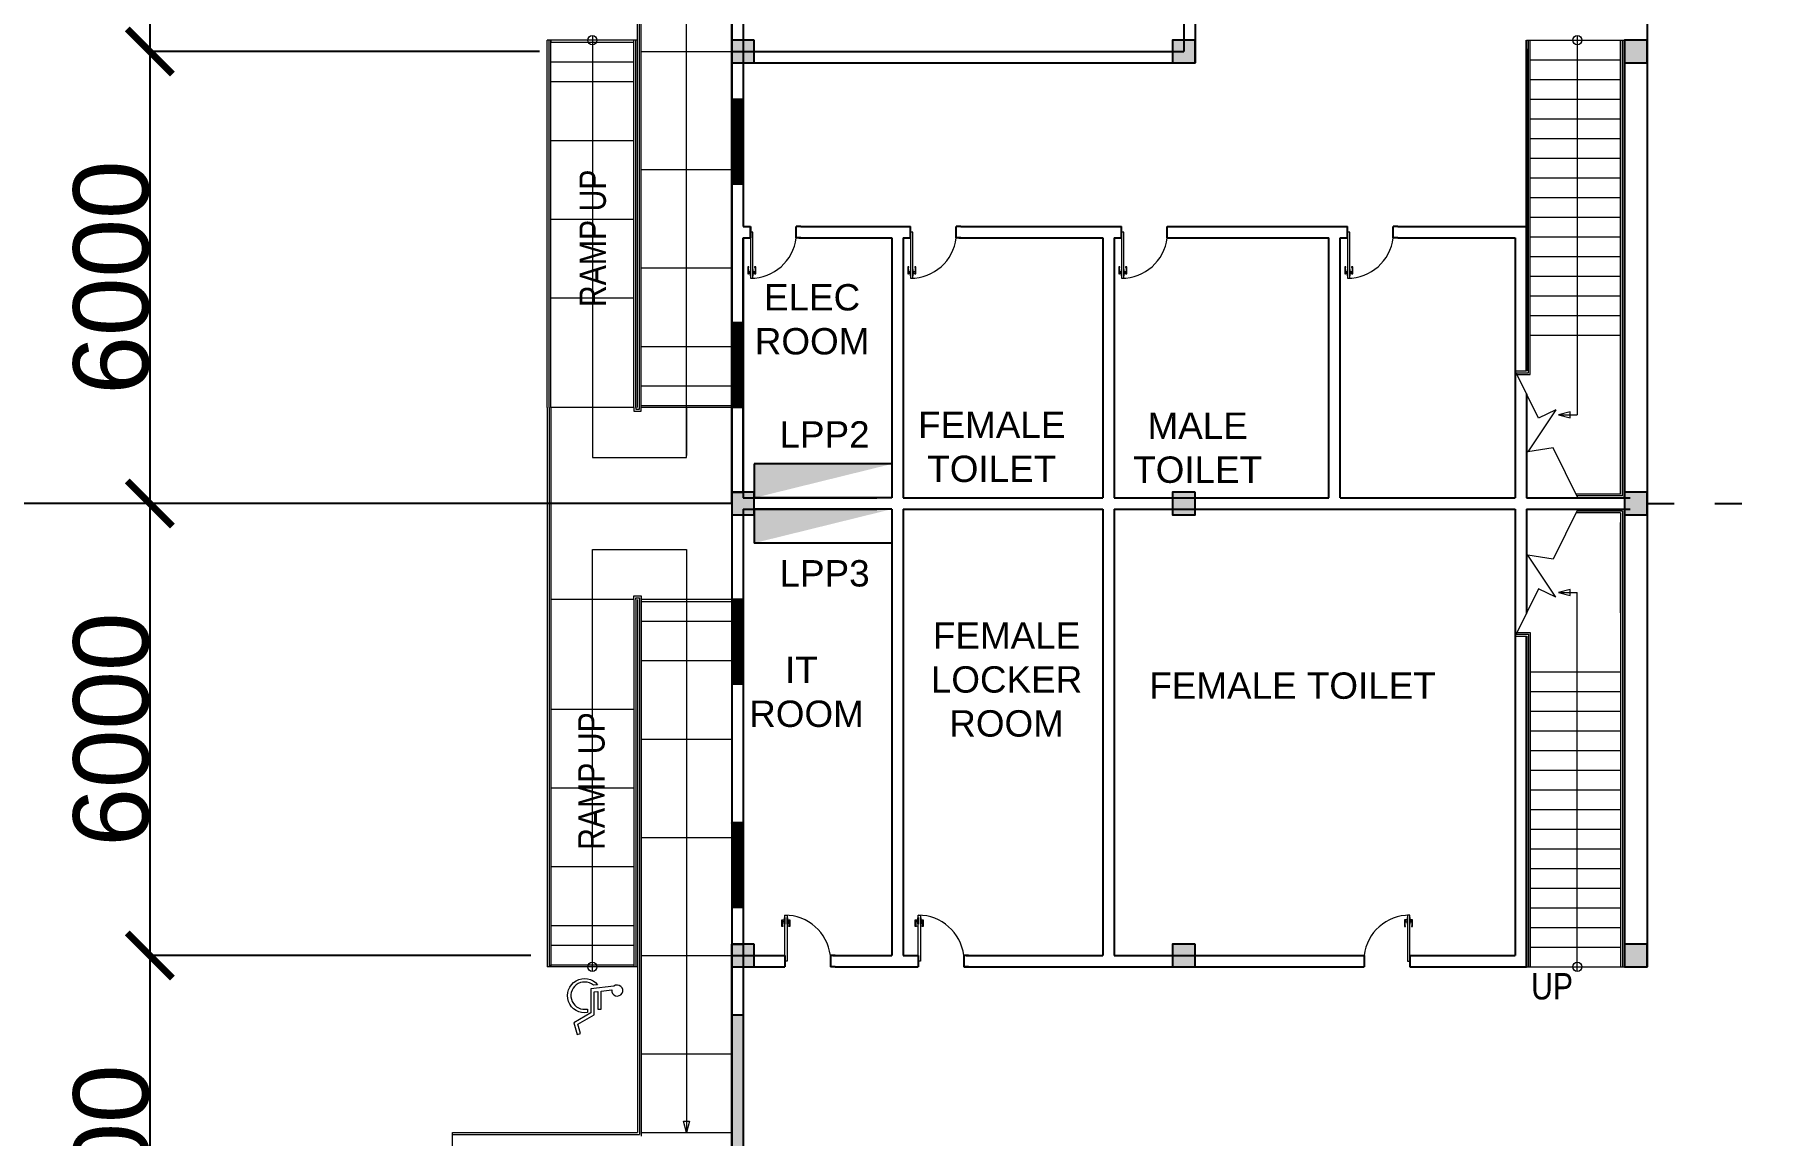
# Model space of a CAD drawing. Header units: millimetres. Extents: x 3339 to 2017737, y 4955 to 2748989.
# Drawn here: x 1568002 to 1590977, y 1253322 to 1267933 of the extents above; entities that cross this region are included whole.
import ezdxf

# ---------------------------------------------------------------- set-up
doc = ezdxf.new("R2010")
doc.units = ezdxf.units.MM
doc.header["$LTSCALE"] = 30
doc.linetypes.add('ACAD_ISO03W100', pattern=[30, 12, -18])
for name, color, linetype, lineweight in [('A-DETL-GENF', 92, 'Continuous', 13), ('A-DOOR', 31, 'Continuous', 13), ('STAIR', 1, 'Continuous', 5), ('T-WAL', 4, 'Continuous', 5)]:
    doc.layers.add(name, color=color, linetype=linetype, lineweight=lineweight)
doc.layers.add('broken line', color=7, linetype='ACAD_ISO03W100', plot=False)
for name, color, linetype in [('DIM LINES', 7, 'Continuous'), ('TEXT', 7, 'Continuous'), ('window', 92, 'Continuous')]:
    doc.layers.add(name, color=color, linetype=linetype)
doc.styles.add('Arial Narrow', font='ARIALN.TTF', dxfattribs={"height": 200})
doc.styles.get("Standard").update_dxf_attribs({"font": 'arial.ttf'})
doc.dimstyles.new('GREEN', dxfattribs={"dimtxt": 1000, "dimasz": 600, "dimexe": 0.18, "dimexo": 0.0625, "dimgap": 0.09, "dimtad": 2, "dimdec": 0, "dimzin": 0, "dimdsep": 46, "dimtxsty": 'Standard', "dimblk": 'ARCHTICK', "dimcen": 0.09, "dimclrd": 3, "dimclre": 3, "dimclrt": 2, "dimadec": 0, "dimazin": 0, "dimtfac": 1, "dimtdec": 0, "dimtofl": 0, "dimtmove": 0, "dimatfit": 3, "dimfxl": 1, "dimtolj": 1, "dimtzin": 0, "dimarcsym": 0})
pattern_1 = [(45, (1576202.29589, 1237541.24652), (-0.08838834765, 0.08838834765), [])]
pattern_2 = [(45, (1576202.29589, 1240503.74652), (-0.08838834765, 0.08838834765), [])]

# ---------------------------------------------------------------- blocks, each defined once
blk = doc.blocks.new('_ArchTick')
at = {"color": 0, "linetype": 'ByBlock', "const_width": 0.15}
blk.add_lwpolyline([(-0.5, -0.5), (0.5, 0.5)], dxfattribs=at)
blk = doc.blocks.new('*D664')
at = {"layer": 'Defpoints', "color": 0, "transparency": 16777216}
for p in [(1560546, 1308509), (1577256, 1308509), (1577256, 1238709)]:
    blk.add_point(p, dxfattribs=at)
at = {"layer": 'DIM LINES', "color": 3, "linetype": 'ByBlock', "lineweight": -2, "transparency": 16777216}
for p, q in [((1577256, 1308509), (1560546, 1308509)), ((1560546, 1238709), (1560546, 1308509)), ((1577256, 1238709), (1560546, 1238709))]:
    blk.add_line(p, q, dxfattribs=at)
at = {"layer": 'DIM LINES', "color": 3, "lineweight": -2, "transparency": 16777216, "xscale": 600, "yscale": 600, "zscale": 600}
for p, rotation in [((1560546, 1308509), 90), ((1560546, 1238709), 270)]:
    blk.add_blockref('_ArchTick', p, dxfattribs=dict(at, rotation=rotation))
at = {"layer": 'DIM LINES', "color": 2, "transparency": 16777216, "insert": (1560035, 1273609), "char_height": 1000, "attachment_point": 5, "rotation": 90}
blk.add_mtext('\\A1;69800', dxfattribs=at)
blk = doc.blocks.new('*D697')
at = {"layer": 'Defpoints', "color": 0, "transparency": 16777216}
for p in [(1565243, 1261709), (1577256, 1261709), (1577256, 1238709)]:
    blk.add_point(p, dxfattribs=at)
at = {"layer": 'DIM LINES', "color": 3, "linetype": 'ByBlock', "lineweight": -2, "transparency": 16777216}
for p, q in [((1577256, 1261709), (1565243, 1261709)), ((1565243, 1238709), (1565243, 1261709)), ((1577256, 1238709), (1565243, 1238709))]:
    blk.add_line(p, q, dxfattribs=at)
at = {"layer": 'DIM LINES', "color": 3, "lineweight": -2, "transparency": 16777216, "xscale": 600, "yscale": 600, "zscale": 600}
for p, rotation in [((1565243, 1261709), 90), ((1565243, 1238709), 270)]:
    blk.add_blockref('_ArchTick', p, dxfattribs=dict(at, rotation=rotation))
at = {"layer": 'DIM LINES', "color": 2, "transparency": 16777216, "insert": (1564732, 1250209), "char_height": 1000, "attachment_point": 5, "rotation": 90}
blk.add_mtext('\\A1;23000', dxfattribs=at)
blk = doc.blocks.new('*D867')
at = {"layer": 'Defpoints', "color": 0, "transparency": 16777216}
for p in [(1565243, 1284709), (1577256, 1284709), (1577256, 1261709)]:
    blk.add_point(p, dxfattribs=at)
at = {"layer": 'DIM LINES', "color": 3, "linetype": 'ByBlock', "lineweight": -2, "transparency": 16777216}
for p, q in [((1577256, 1284709), (1565243, 1284709)), ((1565243, 1261709), (1565243, 1284709)), ((1577256, 1261709), (1565243, 1261709))]:
    blk.add_line(p, q, dxfattribs=at)
at = {"layer": 'DIM LINES', "color": 3, "lineweight": -2, "transparency": 16777216, "xscale": 600, "yscale": 600, "zscale": 600}
for p, rotation in [((1565243, 1284709), 90), ((1565243, 1261709), 270)]:
    blk.add_blockref('_ArchTick', p, dxfattribs=dict(at, rotation=rotation))
at = {"layer": 'DIM LINES', "color": 2, "transparency": 16777216, "insert": (1564732, 1273209), "char_height": 1000, "attachment_point": 5, "rotation": 90}
blk.add_mtext('\\A1;23000', dxfattribs=at)
blk = doc.blocks.new('*D698')
at = {"layer": 'Defpoints', "color": 0, "transparency": 16777216}
for p in [(1577256, 1261709), (1569532, 1255709), (1574591, 1255709)]:
    blk.add_point(p, dxfattribs=at)
at = {"layer": 'DIM LINES', "color": 3, "linetype": 'ByBlock', "lineweight": -2, "transparency": 16777216}
for p, q in [((1577256, 1261709), (1569532, 1261709)), ((1569532, 1261709), (1569532, 1255709)), ((1574591, 1255709), (1569532, 1255709))]:
    blk.add_line(p, q, dxfattribs=at)
at = {"layer": 'DIM LINES', "color": 3, "lineweight": -2, "transparency": 16777216, "xscale": 600, "yscale": 600, "zscale": 600}
for p, rotation in [((1569532, 1261709), 90), ((1569532, 1255709), 270)]:
    blk.add_blockref('_ArchTick', p, dxfattribs=dict(at, rotation=rotation))
at = {"layer": 'DIM LINES', "color": 2, "transparency": 16777216, "insert": (1569021, 1258709), "char_height": 1000, "attachment_point": 5, "rotation": 90}
blk.add_mtext('\\A1;6000', dxfattribs=at)
blk = doc.blocks.new('*D699')
at = {"layer": 'Defpoints', "color": 0, "transparency": 16777216}
for p in [(1574591, 1255709), (1569532, 1249709), (1577256, 1249709)]:
    blk.add_point(p, dxfattribs=at)
at = {"layer": 'DIM LINES', "color": 3, "linetype": 'ByBlock', "lineweight": -2, "transparency": 16777216}
for p, q in [((1574591, 1255709), (1569532, 1255709)), ((1569532, 1255709), (1569532, 1249709)), ((1577256, 1249709), (1569532, 1249709))]:
    blk.add_line(p, q, dxfattribs=at)
at = {"layer": 'DIM LINES', "color": 3, "lineweight": -2, "transparency": 16777216, "xscale": 600, "yscale": 600, "zscale": 600}
for p, rotation in [((1569532, 1255709), 90), ((1569532, 1249709), 270)]:
    blk.add_blockref('_ArchTick', p, dxfattribs=dict(at, rotation=rotation))
at = {"layer": 'DIM LINES', "color": 2, "transparency": 16777216, "insert": (1569021, 1252709), "char_height": 1000, "attachment_point": 5, "rotation": 90}
blk.add_mtext('\\A1;6000', dxfattribs=at)
blk = doc.blocks.new('*D701')
at = {"layer": 'Defpoints', "color": 0, "transparency": 16777216}
for p in [(1574704, 1267709), (1569532, 1261709), (1577256, 1261709)]:
    blk.add_point(p, dxfattribs=at)
at = {"layer": 'DIM LINES', "color": 3, "linetype": 'ByBlock', "lineweight": -2, "transparency": 16777216}
for p, q in [((1574704, 1267709), (1569532, 1267709)), ((1569532, 1267709), (1569532, 1261709)), ((1577256, 1261709), (1569532, 1261709))]:
    blk.add_line(p, q, dxfattribs=at)
at = {"layer": 'DIM LINES', "color": 3, "lineweight": -2, "transparency": 16777216, "xscale": 600, "yscale": 600, "zscale": 600}
for p, rotation in [((1569532, 1267709), 90), ((1569532, 1261709), 270)]:
    blk.add_blockref('_ArchTick', p, dxfattribs=dict(at, rotation=rotation))
at = {"layer": 'DIM LINES', "color": 2, "transparency": 16777216, "insert": (1569021, 1264709), "char_height": 1000, "attachment_point": 5, "rotation": 90}
blk.add_mtext('\\A1;6000', dxfattribs=at)
blk = doc.blocks.new('*D703')
at = {"layer": 'Defpoints', "color": 0, "transparency": 16777216}
for p in [(1577256, 1273709), (1569532, 1267709), (1574704, 1267709)]:
    blk.add_point(p, dxfattribs=at)
at = {"layer": 'DIM LINES', "color": 3, "linetype": 'ByBlock', "lineweight": -2, "transparency": 16777216}
for p, q in [((1577256, 1273709), (1569532, 1273709)), ((1569532, 1273709), (1569532, 1267709)), ((1574704, 1267709), (1569532, 1267709))]:
    blk.add_line(p, q, dxfattribs=at)
at = {"layer": 'DIM LINES', "color": 3, "lineweight": -2, "transparency": 16777216, "xscale": 600, "yscale": 600, "zscale": 600}
for p, rotation in [((1569532, 1273709), 90), ((1569532, 1267709), 270)]:
    blk.add_blockref('_ArchTick', p, dxfattribs=dict(at, rotation=rotation))
at = {"layer": 'DIM LINES', "color": 2, "transparency": 16777216, "insert": (1569021, 1270709), "char_height": 1000, "attachment_point": 5, "rotation": 90}
blk.add_mtext('\\A1;6000', dxfattribs=at)

msp = doc.modelspace()

# ---------------------------------------------------------------- hatches: boundary and pattern name
h = msp.add_hatch(color=2)
h.dxf.hatch_style = 1
h.paths.add_polyline_path([(1577555.787, 1267859.357), (1577255.787, 1267859.357), (1577255.787, 1267559.357), (1577555.787, 1267559.357)])
h = msp.add_hatch(color=2)
h.dxf.hatch_style = 1
h.paths.add_polyline_path([(1583405.787, 1267859.357), (1583105.787, 1267859.357), (1583105.787, 1267559.357), (1583405.787, 1267559.357)])
h = msp.add_hatch(color=2)
h.dxf.hatch_style = 1
h.paths.add_polyline_path([(1589405.787, 1267859.357), (1589105.787, 1267859.357), (1589105.787, 1267559.357), (1589405.787, 1267559.357)])
at = {"true_color": 0xf8d731}
h = msp.add_hatch(color=40, dxfattribs=at)
h.dxf.hatch_style = 1
h.paths.add_polyline_path([(1577555.787, 1262234.177), (1577555.787, 1261784.177), (1579380.787, 1262234.177)])
h = msp.add_hatch(color=2)
h.dxf.hatch_style = 1
h.paths.add_polyline_path([(1577555.787, 1261859.357), (1577255.787, 1261859.357), (1577255.787, 1261559.357), (1577555.787, 1261559.357)])
h = msp.add_hatch(color=2)
h.dxf.hatch_style = 1
h.paths.add_polyline_path([(1583405.787, 1261859.357), (1583105.787, 1261859.357), (1583105.787, 1261559.357), (1583405.787, 1261559.357)])
h = msp.add_hatch(color=2)
h.dxf.hatch_style = 1
h.paths.add_polyline_path([(1589405.787, 1261859.357), (1589105.787, 1261859.357), (1589105.787, 1261559.357), (1589405.787, 1261559.357)])
h = msp.add_hatch(color=40, dxfattribs=at)
h.dxf.hatch_style = 1
h.paths.add_polyline_path([(1577555.787, 1261634.177), (1577555.787, 1261184.177), (1579380.787, 1261634.177)])
h = msp.add_hatch(color=2)
h.dxf.hatch_style = 1
h.paths.add_polyline_path([(1577555.787, 1255859.357), (1577255.787, 1255859.357), (1577255.787, 1255559.357), (1577555.787, 1255559.357)])
h = msp.add_hatch(color=2)
h.dxf.hatch_style = 1
h.paths.add_polyline_path([(1583405.787, 1255859.357), (1583105.787, 1255859.357), (1583105.787, 1255559.357), (1583405.787, 1255559.357)])
h = msp.add_hatch(color=2)
h.dxf.hatch_style = 1
h.paths.add_polyline_path([(1589405.787, 1255859.357), (1589105.787, 1255859.357), (1589105.787, 1255559.357), (1589405.787, 1255559.357)])
at = {"layer": 'window'}
h = msp.add_hatch(dxfattribs=at)
h.set_pattern_fill('ANSI31', color=256)
h.set_pattern_definition(pattern_2)
h.paths.add_polyline_path([(1577405.787, 1267071.857), (1577255.787, 1267071.857), (1577255.787, 1265946.857), (1577405.787, 1265946.857)])
h = msp.add_hatch(dxfattribs=at)
h.set_pattern_fill('ANSI31', color=256)
h.set_pattern_definition(pattern_1)
h.paths.add_polyline_path([(1577405.787, 1264109.357), (1577255.787, 1264109.357), (1577255.787, 1262984.357), (1577405.787, 1262984.357)])
h = msp.add_hatch(dxfattribs=at)
h.set_pattern_fill('ANSI31', color=256)
h.set_pattern_definition(pattern_1)
h.paths.add_polyline_path([(1577405.787, 1259309.357), (1577255.787, 1259309.357), (1577255.787, 1260434.357), (1577405.787, 1260434.357)])
h = msp.add_hatch(dxfattribs=at)
h.set_pattern_fill('ANSI31', color=256)
h.set_pattern_definition(pattern_2)
h.paths.add_polyline_path([(1577405.787, 1256346.857), (1577255.787, 1256346.857), (1577255.787, 1257471.857), (1577405.787, 1257471.857)])
h = msp.add_hatch(color=256, dxfattribs=at)
h.dxf.hatch_style = 1
h.paths.add_polyline_path([(1577404.167, 1254920.107), (1577255.787, 1254920.107), (1577255.787, 1253020.107), (1577404.167, 1253020.107)])

# ---------------------------------------------------------------- linework, layer by layer
at = {"color": 0}
for p, q in [((1589405.787, 1279259.357), (1589405.787, 1255559.357)), ((1577255.787, 1267709.357), (1577255.787, 1271187.858)), ((1577255.787, 1267709.357), (1577255.787, 1270109.357)), ((1583255.787, 1270184.357), (1583255.787, 1267709.357)), ((1583405.787, 1270034.357), (1583405.787, 1267559.357)), ((1587805.787, 1263470.469), (1587805.787, 1267859.357)), ((1589105.787, 1261784.357), (1589105.787, 1267859.357)), ((1577255.787, 1261709.357), (1577255.787, 1267709.357)), ((1577255.787, 1267709.357), (1583255.787, 1267709.357)), ((1577255.787, 1267559.357), (1583405.787, 1267559.357)), ((1587805.787, 1267742.691), (1587805.787, 1264142.691)), ((1577255.787, 1261709.357), (1577255.787, 1265309.357)), ((1577405.787, 1265384.357), (1577505.787, 1265384.357)), ((1577505.787, 1265309.357), (1577505.787, 1265384.357)), ((1577505.787, 1265384.357), (1577505.787, 1265234.357)), ((1577505.787, 1265234.357), (1577505.787, 1265384.357)), ((1578173.287, 1265384.357), (1579630.787, 1265384.177)), ((1579630.787, 1265234.177), (1579630.787, 1265384.177)), ((1579630.787, 1265234.177), (1579630.787, 1265384.177)), ((1580298.287, 1265384.177), (1582430.787, 1265384.177)), ((1582430.787, 1265234.177), (1582430.787, 1265384.177)), ((1582430.787, 1265234.177), (1582430.787, 1265384.177)), ((1583036.662, 1265384.357), (1585430.787, 1265384.357)), ((1585430.787, 1265234.357), (1585430.787, 1265384.357)), ((1586098.287, 1265384.357), (1587805.787, 1265384.357)), ((1587805.787, 1265384.357), (1587805.787, 1263470.469)), ((1577405.787, 1265234.357), (1577505.787, 1265234.357)), ((1578144.787, 1265234.357), (1579380.787, 1265234.357)), ((1579380.787, 1265234.177), (1579380.787, 1261784.177)), ((1579530.787, 1265234.177), (1579530.787, 1261784.177)), ((1579530.787, 1265234.177), (1579630.787, 1265234.177)), ((1580269.787, 1265234.177), (1582180.787, 1265234.177)), ((1582180.787, 1265234.177), (1582180.787, 1261784.177)), ((1582330.787, 1265234.177), (1582330.787, 1261784.177)), ((1582330.787, 1265234.177), (1582430.787, 1265234.177)), ((1583036.662, 1265234.357), (1585180.787, 1265234.357)), ((1585180.787, 1261784.357), (1585180.787, 1265234.357)), ((1585330.787, 1265234.357), (1585430.787, 1265234.357)), ((1585330.787, 1261784.357), (1585330.787, 1265234.357)), ((1586098.287, 1265234.357), (1587655.787, 1265234.357)), ((1587655.787, 1265234.357), (1587655.787, 1261784.357)), ((1587805.787, 1263165.987), (1587805.787, 1261784.357)), ((1577405.787, 1261784.357), (1579180.787, 1261784.357)), ((1577405.787, 1261634.357), (1579180.787, 1261634.357)), ((1579380.787, 1261634.177), (1579380.787, 1255709.177)), ((1579530.787, 1261784.177), (1582180.787, 1261784.177)), ((1579530.787, 1261634.177), (1579530.787, 1255709.177)), ((1579530.787, 1261634.177), (1582180.787, 1261634.177)), ((1582130.787, 1261784.357), (1582180.787, 1261784.357)), ((1582180.787, 1261634.177), (1582180.787, 1255709.177)), ((1582330.787, 1261784.357), (1585180.787, 1261784.357)), ((1582330.787, 1261634.177), (1587655.787, 1261634.357)), ((1582330.787, 1261634.177), (1582330.787, 1255709.177)), ((1585330.787, 1261784.357), (1587655.787, 1261784.357)), ((1587655.787, 1261634.357), (1587655.787, 1255709.357)), ((1587805.787, 1261784.357), (1589180.787, 1261784.357)), ((1587805.787, 1261634.357), (1587805.787, 1260252.728)), ((1587805.787, 1261634.357), (1589180.787, 1261634.357)), ((1589105.787, 1261634.357), (1589105.787, 1255559.357)), ((1587805.787, 1259948.246), (1587805.787, 1255559.357)), ((1577255.787, 1252230.857), (1577255.787, 1255709.357)), ((1577255.787, 1255709.357), (1577959.537, 1255709.357)), ((1577405.787, 1255709.357), (1577959.537, 1255709.357)), ((1577959.537, 1255709.357), (1577959.537, 1255559.357)), ((1577959.537, 1255709.357), (1577959.537, 1255559.357)), ((1578598.537, 1255709.357), (1579380.787, 1255709.357)), ((1579530.787, 1255709.177), (1579730.787, 1255709.177)), ((1579530.787, 1255709.177), (1579730.787, 1255709.177)), ((1579730.787, 1255709.177), (1579730.787, 1255559.177)), ((1579730.787, 1255709.177), (1579730.787, 1255559.177)), ((1580369.787, 1255709.177), (1582180.787, 1255709.177)), ((1582130.787, 1255709.357), (1582180.787, 1255709.357)), ((1582330.787, 1255709.357), (1585616.787, 1255709.357)), ((1586255.787, 1255709.357), (1587655.787, 1255709.357)), ((1586255.787, 1255709.357), (1586255.787, 1255559.357)), ((1586255.787, 1255709.357), (1586255.787, 1255559.357)), ((1577255.787, 1255559.357), (1577959.537, 1255559.357)), ((1578627.037, 1255559.357), (1579730.787, 1255559.177)), ((1580336.662, 1255559.357), (1585588.287, 1255559.357)), ((1586255.787, 1255559.357), (1587805.787, 1255559.357)), ((1589180.787, 1255559.357), (1589330.787, 1255559.357))]:
    msp.add_line(p, q, dxfattribs=at)
for p, q in [((1577255.787, 1271187.858), (1577255.787, 1252230.857)), ((1577405.787, 1271187.858), (1577405.787, 1265384.357)), ((1589105.787, 1267859.357), (1589105.787, 1261784.357)), ((1577255.787, 1267709.357), (1577255.787, 1267559.357)), ((1577405.787, 1267559.357), (1577405.787, 1265384.357)), ((1578173.287, 1265384.357), (1578111.662, 1265384.357)), ((1578111.662, 1265234.357), (1578111.662, 1265384.357)), ((1580298.287, 1265384.177), (1580236.662, 1265384.177)), ((1580236.662, 1265234.177), (1580236.662, 1265384.177)), ((1583036.662, 1265234.177), (1583036.662, 1265384.357)), ((1586098.287, 1265384.357), (1586036.662, 1265384.357)), ((1586036.662, 1265234.357), (1586036.662, 1265384.357)), ((1587805.787, 1263470.469), (1587805.787, 1265384.357)), ((1577405.787, 1265234.357), (1577405.787, 1261784.357)), ((1577405.787, 1261859.357), (1577405.787, 1265234.357)), ((1578173.287, 1265234.357), (1578111.662, 1265234.357)), ((1580298.287, 1265234.177), (1580236.662, 1265234.177)), ((1586098.287, 1265234.357), (1586036.662, 1265234.357)), ((1577405.787, 1264109.357), (1577405.787, 1262984.357)), ((1579380.787, 1262234.177), (1577555.787, 1262234.177)), ((1577555.787, 1262234.177), (1577555.787, 1261784.177)), ((1579380.787, 1262234.177), (1579380.787, 1261784.177)), ((1577255.787, 1261709.357), (1577255.787, 1261859.357)), ((1577255.787, 1261859.357), (1577405.787, 1261859.357)), ((1577255.787, 1261709.357), (1577255.787, 1261559.357)), ((1577405.787, 1261634.357), (1577405.787, 1252230.857)), ((1579380.787, 1261784.177), (1577555.787, 1261784.177)), ((1577555.787, 1261559.357), (1577555.787, 1261709.357)), ((1577555.787, 1261559.177), (1577555.787, 1261709.177)), ((1579380.787, 1261634.177), (1577555.787, 1261634.177)), ((1577555.787, 1261634.177), (1577555.787, 1261184.177)), ((1579380.787, 1261634.177), (1579380.787, 1261184.177)), ((1589105.787, 1261634.357), (1589105.787, 1255559.357)), ((1577255.787, 1261559.357), (1577405.787, 1261559.357)), ((1577405.787, 1261559.357), (1577555.787, 1261559.357)), ((1579380.787, 1261184.177), (1577555.787, 1261184.177)), ((1587805.787, 1255559.357), (1587805.787, 1259948.246)), ((1577255.787, 1255709.357), (1577255.787, 1255859.357)), ((1577255.787, 1255859.357), (1577405.787, 1255859.357)), ((1578627.037, 1255709.357), (1578565.412, 1255709.357)), ((1578565.412, 1255709.357), (1578565.412, 1255559.357)), ((1580398.287, 1255709.177), (1580336.662, 1255709.177)), ((1580336.662, 1255709.177), (1580336.662, 1255559.177)), ((1585588.287, 1255709.357), (1585649.911, 1255709.357)), ((1585649.911, 1255709.357), (1585649.911, 1255559.357)), ((1577405.787, 1255559.357), (1577405.787, 1252230.857)), ((1578627.037, 1255559.357), (1578565.412, 1255559.357)), ((1580398.287, 1255559.177), (1580336.662, 1255559.177)), ((1585588.287, 1255559.357), (1585649.911, 1255559.357)), ((1577255.787, 1254920.107), (1577255.787, 1253020.107))]:
    msp.add_line(p, q)
for points in [[(1577555.787, 1267859.357), (1577255.787, 1267859.357), (1577255.787, 1267559.357), (1577555.787, 1267559.357), (1577555.787, 1267859.357)], [(1583405.787, 1267859.357), (1583105.787, 1267859.357), (1583105.787, 1267559.357), (1583405.787, 1267559.357), (1583405.787, 1267859.357)], [(1589405.787, 1267859.357), (1589105.787, 1267859.357), (1589105.787, 1267559.357), (1589405.787, 1267559.357), (1589405.787, 1267859.357)], [(1577555.787, 1261859.357), (1577255.787, 1261859.357), (1577255.787, 1261559.357), (1577555.787, 1261559.357), (1577555.787, 1261859.357)], [(1583405.787, 1261859.357), (1583105.787, 1261859.357), (1583105.787, 1261559.357), (1583405.787, 1261559.357), (1583405.787, 1261859.357)], [(1589405.787, 1261859.357), (1589105.787, 1261859.357), (1589105.787, 1261559.357), (1589405.787, 1261559.357), (1589405.787, 1261859.357)], [(1577555.787, 1255859.357), (1577255.787, 1255859.357), (1577255.787, 1255559.357), (1577555.787, 1255559.357), (1577555.787, 1255859.357)], [(1583405.787, 1255859.357), (1583105.787, 1255859.357), (1583105.787, 1255559.357), (1583405.787, 1255559.357), (1583405.787, 1255859.357)], [(1589405.787, 1255859.357), (1589105.787, 1255859.357), (1589105.787, 1255559.357), (1589405.787, 1255559.357), (1589405.787, 1255859.357)]]:
    msp.add_lwpolyline(points, close=True)
at = {"layer": 'A-DETL-GENF'}
for p, q in [((1577467.687, 1264849.95), (1577467.687, 1264788.145)), ((1577482.057, 1264849.95), (1577467.687, 1264849.95)), ((1577476.272, 1264841.059), (1577467.687, 1264849.645)), ((1577476.272, 1264788.145), (1577476.272, 1264841.059)), ((1577476.272, 1264841.059), (1577482.057, 1264841.059)), ((1577482.057, 1264841.059), (1577482.057, 1264849.95)), ((1577505.787, 1264816.72), (1577501.024, 1264811.957)), ((1577501.024, 1264811.957), (1577501.024, 1264735.757)), ((1577505.787, 1264730.995), (1577505.787, 1264816.72)), ((1577540.549, 1264811.957), (1577535.787, 1264816.72)), ((1577535.787, 1264816.72), (1577535.787, 1264730.995)), ((1577540.549, 1264735.757), (1577540.549, 1264811.957)), ((1577573.887, 1264849.95), (1577559.516, 1264849.95)), ((1577559.516, 1264849.95), (1577559.516, 1264841.059)), ((1577559.516, 1264841.059), (1577565.301, 1264841.059)), ((1577565.301, 1264841.059), (1577573.887, 1264849.645)), ((1577565.301, 1264841.059), (1577565.301, 1264788.145)), ((1577573.887, 1264788.145), (1577573.887, 1264849.95)), ((1579592.687, 1264849.77), (1579592.687, 1264787.965)), ((1579607.057, 1264849.77), (1579592.687, 1264849.77)), ((1579601.272, 1264840.879), (1579592.687, 1264849.465)), ((1579601.272, 1264787.965), (1579601.272, 1264840.879)), ((1579601.272, 1264840.879), (1579607.057, 1264840.879)), ((1579607.057, 1264840.879), (1579607.057, 1264849.77)), ((1579630.787, 1264816.54), (1579626.024, 1264811.777)), ((1579626.024, 1264811.777), (1579626.024, 1264735.577)), ((1579630.787, 1264730.815), (1579630.787, 1264816.54)), ((1579665.549, 1264811.777), (1579660.787, 1264816.54)), ((1579660.787, 1264816.54), (1579660.787, 1264730.815)), ((1579665.549, 1264735.577), (1579665.549, 1264811.777)), ((1579698.887, 1264849.77), (1579684.516, 1264849.77)), ((1579684.516, 1264849.77), (1579684.516, 1264840.879)), ((1579684.516, 1264840.879), (1579690.301, 1264840.879)), ((1579690.301, 1264840.879), (1579698.887, 1264849.465)), ((1579690.301, 1264840.879), (1579690.301, 1264787.965)), ((1579698.887, 1264787.965), (1579698.887, 1264849.77)), ((1582392.687, 1264849.77), (1582392.687, 1264787.965)), ((1582407.057, 1264849.77), (1582392.687, 1264849.77)), ((1582401.272, 1264840.879), (1582392.687, 1264849.465)), ((1582401.272, 1264787.965), (1582401.272, 1264840.879)), ((1582401.272, 1264840.879), (1582407.057, 1264840.879)), ((1582407.057, 1264840.879), (1582407.057, 1264849.77)), ((1582430.787, 1264816.54), (1582426.024, 1264811.777)), ((1582426.024, 1264811.777), (1582426.024, 1264735.577)), ((1582430.787, 1264730.815), (1582430.787, 1264816.54)), ((1582465.549, 1264811.777), (1582460.787, 1264816.54)), ((1582460.787, 1264816.54), (1582460.787, 1264730.815)), ((1582465.549, 1264735.577), (1582465.549, 1264811.777)), ((1582498.887, 1264849.77), (1582484.516, 1264849.77)), ((1582484.516, 1264849.77), (1582484.516, 1264840.879)), ((1582484.516, 1264840.879), (1582490.301, 1264840.879)), ((1582490.301, 1264840.879), (1582498.887, 1264849.465)), ((1582490.301, 1264840.879), (1582490.301, 1264787.965)), ((1582498.887, 1264787.965), (1582498.887, 1264849.77)), ((1585392.687, 1264849.95), (1585392.687, 1264788.145)), ((1585407.057, 1264849.95), (1585392.687, 1264849.95)), ((1585401.272, 1264841.059), (1585392.687, 1264849.645)), ((1585401.272, 1264788.145), (1585401.272, 1264841.059)), ((1585401.272, 1264841.059), (1585407.057, 1264841.059)), ((1585407.057, 1264841.059), (1585407.057, 1264849.95)), ((1585430.787, 1264816.72), (1585426.024, 1264811.957)), ((1585426.024, 1264811.957), (1585426.024, 1264735.757)), ((1585430.787, 1264730.995), (1585430.787, 1264816.72)), ((1585465.549, 1264811.957), (1585460.787, 1264816.72)), ((1585460.787, 1264816.72), (1585460.787, 1264730.995)), ((1585465.549, 1264735.757), (1585465.549, 1264811.957)), ((1585498.887, 1264849.95), (1585484.516, 1264849.95)), ((1585484.516, 1264849.95), (1585484.516, 1264841.059)), ((1585484.516, 1264841.059), (1585490.301, 1264841.059)), ((1585490.301, 1264841.059), (1585498.887, 1264849.645)), ((1585490.301, 1264841.059), (1585490.301, 1264788.145)), ((1585498.887, 1264788.145), (1585498.887, 1264849.95)), ((1577467.687, 1264788.145), (1577476.272, 1264788.145)), ((1577477.212, 1264788.145), (1577467.687, 1264788.145)), ((1577467.687, 1264788.145), (1577467.687, 1264759.57)), ((1577467.687, 1264759.57), (1577477.212, 1264759.57)), ((1577477.212, 1264759.57), (1577477.212, 1264788.145)), ((1577477.212, 1264785.764), (1577477.212, 1264761.951)), ((1577501.024, 1264785.764), (1577477.212, 1264785.764)), ((1577477.212, 1264761.951), (1577501.024, 1264761.951)), ((1577501.024, 1264761.951), (1577501.024, 1264785.764)), ((1577501.024, 1264735.757), (1577505.787, 1264730.995)), ((1577535.787, 1264730.995), (1577540.549, 1264735.757)), ((1577564.362, 1264785.764), (1577540.549, 1264785.764)), ((1577540.549, 1264785.764), (1577540.549, 1264761.951)), ((1577540.549, 1264761.951), (1577564.362, 1264761.951)), ((1577564.362, 1264788.145), (1577564.362, 1264759.57)), ((1577573.887, 1264788.145), (1577564.362, 1264788.145)), ((1577564.362, 1264761.951), (1577564.362, 1264785.764)), ((1577564.362, 1264759.57), (1577573.887, 1264759.57)), ((1577565.301, 1264788.145), (1577573.887, 1264788.145)), ((1577573.887, 1264759.57), (1577573.887, 1264788.145)), ((1579592.687, 1264787.965), (1579601.272, 1264787.965)), ((1579602.212, 1264787.965), (1579592.687, 1264787.965)), ((1579592.687, 1264787.965), (1579592.687, 1264759.39)), ((1579592.687, 1264759.39), (1579602.212, 1264759.39)), ((1579602.212, 1264759.39), (1579602.212, 1264787.965)), ((1579602.212, 1264785.584), (1579602.212, 1264761.771)), ((1579626.024, 1264785.584), (1579602.212, 1264785.584)), ((1579602.212, 1264761.771), (1579626.024, 1264761.771)), ((1579626.024, 1264761.771), (1579626.024, 1264785.584)), ((1579626.024, 1264735.577), (1579630.787, 1264730.815)), ((1579660.787, 1264730.815), (1579665.549, 1264735.577)), ((1579689.362, 1264785.584), (1579665.549, 1264785.584)), ((1579665.549, 1264785.584), (1579665.549, 1264761.771)), ((1579665.549, 1264761.771), (1579689.362, 1264761.771)), ((1579689.362, 1264787.965), (1579689.362, 1264759.39)), ((1579698.887, 1264787.965), (1579689.362, 1264787.965)), ((1579689.362, 1264761.771), (1579689.362, 1264785.584)), ((1579689.362, 1264759.39), (1579698.887, 1264759.39)), ((1579690.301, 1264787.965), (1579698.887, 1264787.965)), ((1579698.887, 1264759.39), (1579698.887, 1264787.965)), ((1582392.687, 1264787.965), (1582401.272, 1264787.965)), ((1582402.212, 1264787.965), (1582392.687, 1264787.965)), ((1582392.687, 1264787.965), (1582392.687, 1264759.39)), ((1582392.687, 1264759.39), (1582402.212, 1264759.39)), ((1582402.212, 1264759.39), (1582402.212, 1264787.965)), ((1582402.212, 1264785.584), (1582402.212, 1264761.771)), ((1582426.024, 1264785.584), (1582402.212, 1264785.584)), ((1582402.212, 1264761.771), (1582426.024, 1264761.771)), ((1582426.024, 1264761.771), (1582426.024, 1264785.584)), ((1582426.024, 1264735.577), (1582430.787, 1264730.815)), ((1582460.787, 1264730.815), (1582465.549, 1264735.577)), ((1582489.362, 1264785.584), (1582465.549, 1264785.584)), ((1582465.549, 1264785.584), (1582465.549, 1264761.771)), ((1582465.549, 1264761.771), (1582489.362, 1264761.771)), ((1582489.362, 1264787.965), (1582489.362, 1264759.39)), ((1582498.887, 1264787.965), (1582489.362, 1264787.965)), ((1582489.362, 1264761.771), (1582489.362, 1264785.584)), ((1582489.362, 1264759.39), (1582498.887, 1264759.39)), ((1582490.301, 1264787.965), (1582498.887, 1264787.965)), ((1582498.887, 1264759.39), (1582498.887, 1264787.965)), ((1585392.687, 1264788.145), (1585401.272, 1264788.145)), ((1585402.212, 1264788.145), (1585392.687, 1264788.145)), ((1585392.687, 1264788.145), (1585392.687, 1264759.57)), ((1585392.687, 1264759.57), (1585402.212, 1264759.57)), ((1585402.212, 1264759.57), (1585402.212, 1264788.145)), ((1585402.212, 1264785.764), (1585402.212, 1264761.951)), ((1585426.024, 1264785.764), (1585402.212, 1264785.764)), ((1585402.212, 1264761.951), (1585426.024, 1264761.951)), ((1585426.024, 1264761.951), (1585426.024, 1264785.764)), ((1585426.024, 1264735.757), (1585430.787, 1264730.995)), ((1585460.787, 1264730.995), (1585465.549, 1264735.757)), ((1585489.362, 1264785.764), (1585465.549, 1264785.764)), ((1585465.549, 1264785.764), (1585465.549, 1264761.951)), ((1585465.549, 1264761.951), (1585489.362, 1264761.951)), ((1585489.362, 1264788.145), (1585489.362, 1264759.57)), ((1585498.887, 1264788.145), (1585489.362, 1264788.145)), ((1585489.362, 1264761.951), (1585489.362, 1264785.764)), ((1585489.362, 1264759.57), (1585498.887, 1264759.57)), ((1585490.301, 1264788.145), (1585498.887, 1264788.145)), ((1585498.887, 1264759.57), (1585498.887, 1264788.145)), ((1577921.437, 1256155.57), (1577921.437, 1256184.145)), ((1577921.437, 1256184.145), (1577930.962, 1256184.145)), ((1577921.437, 1256093.765), (1577921.437, 1256155.57)), ((1577921.437, 1256155.57), (1577930.022, 1256155.57)), ((1577930.962, 1256155.57), (1577921.437, 1256155.57)), ((1577930.022, 1256102.655), (1577921.437, 1256094.07)), ((1577935.807, 1256093.765), (1577921.437, 1256093.765)), ((1577930.022, 1256155.57), (1577930.022, 1256102.655)), ((1577930.022, 1256102.655), (1577935.807, 1256102.655)), ((1577930.962, 1256184.145), (1577930.962, 1256155.57)), ((1577930.962, 1256157.951), (1577930.962, 1256181.764)), ((1577930.962, 1256181.764), (1577954.774, 1256181.764)), ((1577954.774, 1256157.951), (1577930.962, 1256157.951)), ((1577935.807, 1256102.655), (1577935.807, 1256093.765)), ((1577954.774, 1256207.957), (1577959.537, 1256212.72)), ((1577954.774, 1256131.757), (1577954.774, 1256207.957)), ((1577954.774, 1256181.764), (1577954.774, 1256157.951)), ((1577959.537, 1256126.995), (1577954.774, 1256131.757)), ((1577959.537, 1256212.72), (1577959.537, 1256126.995)), ((1577989.537, 1256212.72), (1577994.299, 1256207.957)), ((1577989.537, 1256126.995), (1577989.537, 1256212.72)), ((1577994.299, 1256131.757), (1577989.537, 1256126.995)), ((1577994.299, 1256207.957), (1577994.299, 1256131.757)), ((1577994.299, 1256157.951), (1577994.299, 1256181.764)), ((1577994.299, 1256181.764), (1578018.112, 1256181.764)), ((1578018.112, 1256157.951), (1577994.299, 1256157.951)), ((1578013.266, 1256093.765), (1578013.266, 1256102.655)), ((1578013.266, 1256102.655), (1578019.051, 1256102.655)), ((1578027.637, 1256093.765), (1578013.266, 1256093.765)), ((1578018.112, 1256155.57), (1578018.112, 1256184.145)), ((1578018.112, 1256184.145), (1578027.637, 1256184.145)), ((1578018.112, 1256181.764), (1578018.112, 1256157.951)), ((1578027.637, 1256155.57), (1578018.112, 1256155.57)), ((1578019.051, 1256102.655), (1578019.051, 1256155.57)), ((1578019.051, 1256155.57), (1578027.637, 1256155.57)), ((1578019.051, 1256102.655), (1578027.637, 1256094.07)), ((1578027.637, 1256184.145), (1578027.637, 1256155.57)), ((1578027.637, 1256155.57), (1578027.637, 1256093.765)), ((1579692.687, 1256155.39), (1579692.687, 1256183.965)), ((1579692.687, 1256183.965), (1579702.212, 1256183.965)), ((1579692.687, 1256093.585), (1579692.687, 1256155.39)), ((1579692.687, 1256155.39), (1579701.272, 1256155.39)), ((1579702.212, 1256155.39), (1579692.687, 1256155.39)), ((1579701.272, 1256102.475), (1579692.687, 1256093.89)), ((1579707.057, 1256093.585), (1579692.687, 1256093.585)), ((1579701.272, 1256155.39), (1579701.272, 1256102.475)), ((1579701.272, 1256102.475), (1579707.057, 1256102.475)), ((1579702.212, 1256183.965), (1579702.212, 1256155.39)), ((1579702.212, 1256157.771), (1579702.212, 1256181.584)), ((1579702.212, 1256181.584), (1579726.024, 1256181.584)), ((1579726.024, 1256157.771), (1579702.212, 1256157.771)), ((1579707.057, 1256102.475), (1579707.057, 1256093.585)), ((1579726.024, 1256207.777), (1579730.787, 1256212.54)), ((1579726.024, 1256131.577), (1579726.024, 1256207.777)), ((1579726.024, 1256181.584), (1579726.024, 1256157.771)), ((1579730.787, 1256126.815), (1579726.024, 1256131.577)), ((1579730.787, 1256212.54), (1579730.787, 1256126.815)), ((1579760.787, 1256212.54), (1579765.549, 1256207.777)), ((1579760.787, 1256126.815), (1579760.787, 1256212.54)), ((1579765.549, 1256131.577), (1579760.787, 1256126.815)), ((1579765.549, 1256207.777), (1579765.549, 1256131.577)), ((1579765.549, 1256157.771), (1579765.549, 1256181.584)), ((1579765.549, 1256181.584), (1579789.362, 1256181.584)), ((1579789.362, 1256157.771), (1579765.549, 1256157.771)), ((1579784.516, 1256093.585), (1579784.516, 1256102.475)), ((1579784.516, 1256102.475), (1579790.301, 1256102.475)), ((1579798.887, 1256093.585), (1579784.516, 1256093.585)), ((1579789.362, 1256155.39), (1579789.362, 1256183.965)), ((1579789.362, 1256183.965), (1579798.887, 1256183.965)), ((1579789.362, 1256181.584), (1579789.362, 1256157.771)), ((1579798.887, 1256155.39), (1579789.362, 1256155.39)), ((1579790.301, 1256102.475), (1579790.301, 1256155.39)), ((1579790.301, 1256155.39), (1579798.887, 1256155.39)), ((1579790.301, 1256102.475), (1579798.887, 1256093.89)), ((1579798.887, 1256183.965), (1579798.887, 1256155.39)), ((1579798.887, 1256155.39), (1579798.887, 1256093.585)), ((1586197.212, 1256184.145), (1586187.687, 1256184.145)), ((1586187.687, 1256184.145), (1586187.687, 1256155.57)), ((1586196.272, 1256155.57), (1586187.687, 1256155.57)), ((1586187.687, 1256155.57), (1586187.687, 1256093.765)), ((1586187.687, 1256155.57), (1586197.212, 1256155.57)), ((1586196.272, 1256102.655), (1586187.687, 1256094.07)), ((1586187.687, 1256093.765), (1586202.057, 1256093.765)), ((1586196.272, 1256102.655), (1586196.272, 1256155.57)), ((1586202.057, 1256102.655), (1586196.272, 1256102.655)), ((1586197.212, 1256155.57), (1586197.212, 1256184.145)), ((1586221.024, 1256181.764), (1586197.212, 1256181.764)), ((1586197.212, 1256181.764), (1586197.212, 1256157.951)), ((1586197.212, 1256157.951), (1586221.024, 1256157.951)), ((1586202.057, 1256093.765), (1586202.057, 1256102.655)), ((1586225.787, 1256212.72), (1586221.024, 1256207.957)), ((1586221.024, 1256207.957), (1586221.024, 1256131.757)), ((1586221.024, 1256157.951), (1586221.024, 1256181.764)), ((1586221.024, 1256131.757), (1586225.787, 1256126.995)), ((1586225.787, 1256126.995), (1586225.787, 1256212.72)), ((1586255.787, 1256212.72), (1586255.787, 1256126.995)), ((1586260.549, 1256207.957), (1586255.787, 1256212.72)), ((1586255.787, 1256126.995), (1586260.549, 1256131.757)), ((1586260.549, 1256131.757), (1586260.549, 1256207.957)), ((1586284.362, 1256181.764), (1586260.549, 1256181.764)), ((1586260.549, 1256181.764), (1586260.549, 1256157.951)), ((1586260.549, 1256157.951), (1586284.362, 1256157.951)), ((1586285.301, 1256102.655), (1586279.516, 1256102.655)), ((1586279.516, 1256102.655), (1586279.516, 1256093.765)), ((1586279.516, 1256093.765), (1586293.887, 1256093.765)), ((1586293.887, 1256184.145), (1586284.362, 1256184.145)), ((1586284.362, 1256184.145), (1586284.362, 1256155.57)), ((1586284.362, 1256157.951), (1586284.362, 1256181.764)), ((1586284.362, 1256155.57), (1586293.887, 1256155.57)), ((1586293.887, 1256155.57), (1586285.301, 1256155.57)), ((1586285.301, 1256155.57), (1586285.301, 1256102.655)), ((1586285.301, 1256102.655), (1586293.887, 1256094.07)), ((1586293.887, 1256155.57), (1586293.887, 1256184.145)), ((1586293.887, 1256093.765), (1586293.887, 1256155.57))]:
    msp.add_line(p, q, dxfattribs=at)
at = {"layer": 'A-DOOR', "lineweight": 18}
for p, q in [((1577535.787, 1265309.357), (1577505.787, 1265309.357)), ((1577505.787, 1265309.357), (1577505.787, 1264698.857)), ((1577505.787, 1265309.357), (1577505.787, 1265234.357)), ((1577535.787, 1264698.857), (1577535.787, 1265309.357)), ((1579660.787, 1265309.177), (1579630.787, 1265309.177)), ((1579630.787, 1265309.177), (1579630.787, 1264698.677)), ((1579630.787, 1265309.177), (1579630.787, 1265234.177)), ((1579660.787, 1264698.677), (1579660.787, 1265309.177)), ((1582460.787, 1265309.177), (1582430.787, 1265309.177)), ((1582430.787, 1265309.177), (1582430.787, 1264698.677)), ((1582430.787, 1265309.177), (1582430.787, 1265234.177)), ((1582460.787, 1264698.677), (1582460.787, 1265309.177)), ((1585460.787, 1265309.357), (1585430.787, 1265309.357)), ((1585430.787, 1265309.357), (1585430.787, 1264698.857)), ((1585430.787, 1265309.357), (1585430.787, 1265234.357)), ((1585460.787, 1264698.857), (1585460.787, 1265309.357)), ((1577505.787, 1264698.857), (1577535.787, 1264698.857)), ((1579630.787, 1264698.677), (1579660.787, 1264698.677)), ((1582430.787, 1264698.677), (1582460.787, 1264698.677)), ((1585430.787, 1264698.857), (1585460.787, 1264698.857)), ((1577959.537, 1255634.357), (1577959.537, 1256244.857)), ((1577959.537, 1256244.857), (1577989.537, 1256244.857)), ((1577989.537, 1256244.857), (1577989.537, 1255634.357)), ((1579730.787, 1255634.177), (1579730.787, 1256244.677)), ((1579730.787, 1256244.677), (1579760.787, 1256244.677)), ((1579760.787, 1256244.677), (1579760.787, 1255634.177)), ((1586255.787, 1256244.857), (1586225.787, 1256244.857)), ((1586225.787, 1256244.857), (1586225.787, 1255634.357)), ((1586255.787, 1255634.357), (1586255.787, 1256244.857)), ((1577959.537, 1255634.357), (1577959.537, 1255709.357)), ((1577989.537, 1255634.357), (1577959.537, 1255634.357)), ((1579730.787, 1255634.177), (1579730.787, 1255709.177)), ((1579760.787, 1255634.177), (1579730.787, 1255634.177)), ((1586225.787, 1255634.357), (1586255.787, 1255634.357)), ((1586255.787, 1255634.357), (1586255.787, 1255709.357))]:
    msp.add_line(p, q, dxfattribs=at)
at = {"layer": 'A-DOOR'}
for centre, start, end in [((1577505.787, 1265309.357), 270, 352.94338), ((1579630.787, 1265309.177), 270, 352.94338), ((1582430.787, 1265309.177), 270, 352.94338), ((1585430.787, 1265309.357), 270, 352.94338), ((1577959.537, 1255634.357), 7.05662, 90), ((1579730.787, 1255634.177), 7.05662, 90), ((1586255.787, 1255634.357), 90, 172.94338)]:
    msp.add_arc(centre, 610.5, start, end, dxfattribs=at)
at = {"layer": 'broken line'}
msp.add_line((1589405.787, 1261709.537), (1620955.787, 1261709.537), dxfattribs=at)
at = {"layer": 'STAIR', "color": 1}
for p, q in [((1576655.787, 1262321.857), (1576655.787, 1270059.357)), ((1575405.787, 1267919.737), (1575405.787, 1262321.857)), ((1588480.787, 1267919.737), (1588480.787, 1262888.524)), ((1588385.538, 1262927.324), (1588232.14, 1262888.524)), ((1588232.14, 1262888.524), (1588480.787, 1262888.524)), ((1588232.14, 1262888.524), (1588385.538, 1262846.559)), ((1588385.538, 1262846.559), (1588385.538, 1262927.324)), ((1575405.787, 1262321.857), (1576655.787, 1262321.857)), ((1575405.787, 1255498.978), (1575405.787, 1261096.857)), ((1575405.787, 1261096.857), (1576655.787, 1261096.857)), ((1576655.787, 1261096.857), (1576655.787, 1253359.357)), ((1588385.538, 1260568.991), (1588232.14, 1260530.191)), ((1588232.14, 1260530.191), (1588480.787, 1260530.191)), ((1588232.14, 1260530.191), (1588385.538, 1260488.226)), ((1588385.538, 1260488.226), (1588385.538, 1260568.991)), ((1588480.787, 1255498.978), (1588480.787, 1260530.191)), ((1576655.787, 1253359.357), (1576613.822, 1253512.755)), ((1576613.822, 1253512.755), (1576694.586, 1253512.755)), ((1576694.586, 1253512.755), (1576655.787, 1253359.357))]:
    msp.add_line(p, q, dxfattribs=at)
at = {"layer": 'STAIR'}
for p, q in [((1576005.787, 1267859.357), (1574805.787, 1267859.357)), ((1574855.787, 1267859.357), (1574855.787, 1267834.357)), ((1574855.787, 1267834.357), (1575955.787, 1267834.357)), ((1574855.787, 1267573.246), (1574855.787, 1267834.357)), ((1587966.209, 1262840.35), (1587655.787, 1263470.469)), ((1574805.787, 1262984.357), (1574805.787, 1260434.357)), ((1574830.787, 1262984.357), (1574830.787, 1260434.357)), ((1575955.787, 1262984.357), (1574855.787, 1262984.357)), ((1574855.787, 1262984.357), (1574855.787, 1260434.357)), ((1574855.787, 1262984.357), (1574855.787, 1261709.357)), ((1575955.787, 1262984.357), (1575955.787, 1262934.357)), ((1575980.787, 1262984.357), (1575980.787, 1262959.357)), ((1576030.787, 1262959.357), (1576030.787, 1262984.357)), ((1577255.787, 1262984.357), (1576055.787, 1262984.357)), ((1576055.787, 1262934.357), (1576055.787, 1262984.357)), ((1576655.787, 1262984.357), (1576655.787, 1262346.857)), ((1575955.787, 1262934.357), (1576055.787, 1262934.357)), ((1575980.787, 1262959.357), (1576030.787, 1262959.357)), ((1588195.994, 1262953.551), (1587822.651, 1262394.969)), ((1588486.433, 1261784.357), (1588158.724, 1262449.568)), ((1589055.787, 1261834.357), (1588461.801, 1261834.357)), ((1574855.787, 1261709.357), (1577255.787, 1261709.357)), ((1588486.433, 1261634.357), (1588158.724, 1260969.147)), ((1589055.787, 1261584.357), (1588461.801, 1261584.357)), ((1589080.787, 1261809.357), (1588474.117, 1261809.357)), ((1589080.787, 1261609.357), (1588474.117, 1261609.357)), ((1589105.787, 1261784.357), (1588486.433, 1261784.357)), ((1589105.787, 1261634.357), (1588486.433, 1261634.357)), ((1588195.994, 1260465.164), (1587822.651, 1261023.746)), ((1575955.787, 1260434.357), (1574855.787, 1260434.357)), ((1575955.787, 1260434.357), (1575955.787, 1260484.357)), ((1575955.787, 1260484.357), (1576055.787, 1260484.357)), ((1575980.787, 1260434.357), (1575980.787, 1260459.357)), ((1575980.787, 1260459.357), (1576030.787, 1260459.357)), ((1576030.787, 1260459.357), (1576030.787, 1260434.357)), ((1576055.787, 1260484.357), (1576055.787, 1260434.357)), ((1577255.787, 1260434.357), (1576055.787, 1260434.357)), ((1587966.209, 1260578.365), (1587655.787, 1259948.246)), ((1574855.787, 1255845.469), (1574855.787, 1255584.357)), ((1576005.787, 1255559.357), (1574805.787, 1255559.357)), ((1574855.787, 1255559.357), (1574855.787, 1255584.357)), ((1574855.787, 1255584.357), (1575955.787, 1255584.357)), ((1577405.787, 1255559.357), (1577255.787, 1255559.357)), ((1573550.231, 1249709.357), (1573550.231, 1253359.357)), ((1573550.231, 1253359.357), (1576005.787, 1253359.357)), ((1573550.231, 1253334.357), (1576030.787, 1253334.357))]:
    msp.add_line(p, q, dxfattribs=at)
for points in [[(1588195.994, 1262953.551), (1587966.209, 1262840.35)], [(1588158.724, 1262449.568), (1587822.651, 1262394.969)], [(1588158.724, 1260969.147), (1587822.651, 1261023.746)], [(1588195.994, 1260465.164), (1587966.209, 1260578.365)]]:
    msp.add_lwpolyline(points, dxfattribs=at)
at = {"layer": 'STAIR', "color": 0, "linetype": 'ByBlock'}
for points in [[(1575475.917, 1255321.929), (1575419.363, 1255315.084, 1.607748101), (1575341.413, 1254999.248), (1575341.413, 1254953.372, -1.729757262)], [(1575431.459, 1255225.844), (1575476.483, 1255231.294), (1575476.483, 1254998.065), (1575521.506, 1254998.065), (1575521.506, 1255236.744), (1575664.447, 1255254.046, 4.985504912), (1575692.487, 1255302.792), (1575386.436, 1255265.746), (1575386.436, 1254947.367), (1575158.008, 1254817.479), (1575205.705, 1254662.357), (1575248.74, 1254675.589), (1575211.657, 1254796.192), (1575431.459, 1254921.176)]]:
    msp.add_lwpolyline(points, format="xyb", close=True, dxfattribs=at)
at = {"layer": 'STAIR', "color": 1}
for centre in [(1575405.787, 1267859.357), (1588480.787, 1267859.357), (1575405.787, 1255559.357), (1588480.787, 1255559.357)]:
    msp.add_circle(centre, 60.379, dxfattribs=at)
at = {"layer": 'T-WAL', "color": 244, "linetype": 'ByBlock', "true_color": 0x991b1e}
for p, q in [((1576030.787, 1262984.357), (1576030.787, 1270084.357)), ((1576005.787, 1262984.357), (1576005.787, 1270059.357)), ((1576055.787, 1262984.357), (1576055.787, 1268492.691)), ((1574805.787, 1262984.357), (1574805.787, 1267859.357)), ((1574830.787, 1262984.357), (1574830.787, 1267859.357)), ((1574855.787, 1262984.357), (1574855.787, 1267859.357)), ((1575955.787, 1262984.357), (1575955.787, 1267859.357)), ((1575980.787, 1262984.357), (1575980.787, 1267859.357)), ((1587805.787, 1267859.357), (1589105.787, 1267859.357)), ((1587805.787, 1263470.469), (1587805.787, 1267859.357)), ((1587830.787, 1263445.469), (1587830.787, 1267859.357)), ((1587855.787, 1263420.469), (1587855.787, 1267859.357)), ((1589055.787, 1261834.357), (1589055.787, 1267859.357)), ((1589080.787, 1261809.357), (1589080.787, 1267859.357)), ((1589105.787, 1261784.357), (1589105.787, 1267859.357)), ((1574855.787, 1267573.246), (1575955.787, 1267573.246)), ((1576055.787, 1267709.357), (1577255.787, 1267709.357)), ((1587855.787, 1267598.246), (1589055.787, 1267598.246)), ((1587855.787, 1267337.135), (1589055.787, 1267337.135)), ((1574855.787, 1267312.135), (1575955.787, 1267312.135)), ((1587855.787, 1267076.024), (1589055.787, 1267076.024)), ((1587855.787, 1266814.913), (1589055.787, 1266814.913)), ((1574855.787, 1266528.802), (1575955.787, 1266528.802)), ((1587855.787, 1266553.802), (1589055.787, 1266553.802)), ((1587855.787, 1266292.691), (1589055.787, 1266292.691)), ((1576055.787, 1266142.691), (1577255.787, 1266142.691)), ((1587855.787, 1266031.58), (1589055.787, 1266031.58)), ((1587855.787, 1265770.469), (1589055.787, 1265770.469)), ((1587855.787, 1265509.357), (1589055.787, 1265509.357)), ((1574855.787, 1265484.357), (1575955.787, 1265484.357)), ((1587855.787, 1265248.246), (1589055.787, 1265248.246)), ((1576055.787, 1264837.135), (1577255.787, 1264837.135)), ((1587855.787, 1264987.135), (1589055.787, 1264987.135)), ((1587855.787, 1264726.024), (1589055.787, 1264726.024)), ((1574855.787, 1264439.913), (1575955.787, 1264439.913)), ((1587855.787, 1264464.913), (1589055.787, 1264464.913)), ((1587855.787, 1264203.802), (1589055.787, 1264203.802)), ((1587855.787, 1263942.691), (1589055.787, 1263942.691)), ((1576055.787, 1263792.691), (1577255.787, 1263792.691)), ((1587655.787, 1263470.469), (1587805.787, 1263470.469)), ((1587668.103, 1263445.469), (1587830.787, 1263445.469)), ((1587680.419, 1263420.469), (1587855.787, 1263420.469)), ((1576055.787, 1263270.469), (1577255.787, 1263270.469)), ((1576055.787, 1263009.357), (1577255.787, 1263009.357)), ((1589055.787, 1261584.357), (1589055.787, 1255559.357)), ((1589080.787, 1261609.357), (1589080.787, 1255559.357)), ((1589105.787, 1261634.357), (1589105.787, 1255559.357)), ((1589055.787, 1260259.357), (1589055.787, 1261459.357)), ((1589055.787, 1260801.024), (1589055.787, 1259601.024)), ((1574805.787, 1260434.357), (1574805.787, 1255559.357)), ((1574830.787, 1260434.357), (1574830.787, 1255559.357)), ((1574855.787, 1260434.357), (1574855.787, 1255559.357)), ((1575955.787, 1260434.357), (1575955.787, 1255559.357)), ((1575980.787, 1260434.357), (1575980.787, 1255559.357)), ((1576005.787, 1260434.357), (1576005.787, 1253359.357)), ((1576030.787, 1260434.357), (1576030.787, 1253334.357)), ((1576055.787, 1260434.357), (1576055.787, 1254926.024)), ((1576055.787, 1260409.357), (1577255.787, 1260409.357)), ((1576055.787, 1260148.246), (1577255.787, 1260148.246)), ((1587668.103, 1259973.246), (1587830.787, 1259973.246)), ((1587680.419, 1259998.246), (1587855.787, 1259998.246)), ((1587830.787, 1259973.246), (1587830.787, 1255559.357)), ((1587855.787, 1259998.246), (1587855.787, 1255559.357)), ((1587655.787, 1259948.246), (1587805.787, 1259948.246)), ((1587805.787, 1259948.246), (1587805.787, 1255559.357)), ((1576055.787, 1259626.024), (1577255.787, 1259626.024)), ((1587855.787, 1259476.024), (1589055.787, 1259476.024)), ((1587855.787, 1259214.913), (1589055.787, 1259214.913)), ((1574855.787, 1258978.802), (1575955.787, 1258978.802)), ((1587855.787, 1258953.802), (1589055.787, 1258953.802)), ((1587855.787, 1258692.691), (1589055.787, 1258692.691)), ((1576055.787, 1258581.58), (1577255.787, 1258581.58)), ((1587855.787, 1258431.58), (1589055.787, 1258431.58)), ((1587855.787, 1258170.469), (1589055.787, 1258170.469)), ((1574855.787, 1257934.357), (1575955.787, 1257934.357)), ((1587855.787, 1257909.357), (1589055.787, 1257909.357)), ((1587855.787, 1257648.246), (1589055.787, 1257648.246)), ((1576055.787, 1257276.024), (1577255.787, 1257276.024)), ((1587855.787, 1257387.135), (1589055.787, 1257387.135)), ((1587855.787, 1257126.024), (1589055.787, 1257126.024)), ((1574855.787, 1256889.913), (1575955.787, 1256889.913)), ((1587855.787, 1256864.913), (1589055.787, 1256864.913)), ((1587855.787, 1256603.802), (1589055.787, 1256603.802)), ((1587855.787, 1256342.691), (1589055.787, 1256342.691)), ((1574855.787, 1256106.58), (1575955.787, 1256106.58)), ((1587855.787, 1256081.58), (1589055.787, 1256081.58)), ((1574855.787, 1255845.469), (1575955.787, 1255845.469)), ((1576055.787, 1255709.357), (1577255.787, 1255709.357)), ((1587855.787, 1255820.469), (1589055.787, 1255820.469)), ((1587805.787, 1255559.357), (1587855.787, 1255559.357)), ((1587855.787, 1255559.357), (1589105.787, 1255559.357)), ((1576055.787, 1254926.024), (1576055.787, 1253309.357)), ((1577255.787, 1254926.024), (1577255.787, 1253359.357)), ((1576055.787, 1254403.802), (1577255.787, 1254403.802)), ((1576055.787, 1253359.357), (1577255.787, 1253359.357))]:
    msp.add_line(p, q, dxfattribs=at)
at = {"layer": 'window'}
for p, q in [((1577405.787, 1267071.857), (1577255.787, 1267071.857)), ((1577405.787, 1265946.857), (1577255.787, 1265946.857)), ((1577405.787, 1264109.357), (1577255.787, 1264109.357)), ((1577405.787, 1262984.357), (1577255.787, 1262984.357)), ((1577405.787, 1260434.357), (1577255.787, 1260434.357)), ((1577405.787, 1259309.357), (1577255.787, 1259309.357)), ((1577405.787, 1257471.857), (1577255.787, 1257471.857)), ((1577405.787, 1256346.857), (1577255.787, 1256346.857)), ((1577255.787, 1254920.107), (1577404.167, 1254920.107))]:
    msp.add_line(p, q, dxfattribs=at)

# ---------------------------------------------------------------- texts
at = {"layer": 'STAIR', "color": 1, "char_height": 350, "attachment_point": 1, "rotation": 90, "style": 'Arial Narrow'}
for insert in [(1575235.233, 1264316.265), (1575218.416, 1257111.749)]:
    msp.add_mtext_dynamic_manual_height_columns('RAMP UP', width=2734.67667, gutter_width=1011.132, heights=[253.4], dxfattribs=dict(at, insert=insert))
at = {"layer": 'STAIR', "color": 1, "insert": (1587867.168, 1255476.29), "char_height": 350, "attachment_point": 1, "style": 'Arial Narrow'}
msp.add_mtext_dynamic_manual_height_columns('UP', width=800.09192, gutter_width=1, heights=[136.329], dxfattribs=at)
at = {"layer": 'TEXT', "char_height": 350, "attachment_point": 1}
for s, width, heights, insert in [('\\pxqc;ELEC ROOM', 2116.25379, [1406.025], (1577264.325, 1264621.623)), ('\\pxqc;FEMALE TOILET', 2116.25379, [1406.025], (1579649.371, 1262928.219)), ('\\pxqc;MALE TOILET', 1805.80965, [1406.025], (1582537.971, 1262917.004)), ('\\pxqc;FEMALE LOCKER \\PROOM', 2396.68042, [2124.175], (1579705.841, 1260132.327)), ('\\pxqc;IT\\P ROOM', 2116.25379, [1406.025], (1577122.202, 1259677.096)), ('\\pxqc;FEMALE TOILET', 4394.73285, [1406.025], (1582502.92, 1259466.905))]:
    msp.add_mtext_dynamic_manual_height_columns(s, width=width, gutter_width=0, heights=heights, dxfattribs=dict(at, insert=insert))
at = {"layer": 'TEXT', "color": 40, "true_color": 0xf8d731, "char_height": 350, "attachment_point": 1}
for s, insert in [('\\pxqc;LPP2', (1578069.358, 1262800.822)), ('\\pxqc;LPP3', (1578069.358, 1260957.596))]:
    msp.add_mtext_dynamic_manual_height_columns(s, width=837.91337, gutter_width=0, heights=[0], dxfattribs=dict(at, insert=insert))

# ---------------------------------------------------------------- dimensions: what is measured, and where the dimension line sits
at = {"layer": 'DIM LINES', "color": 0}
for base, p1, p2, picture, middle in [((1560545.756, 1308509.357), (1577255.787, 1238709.357), (1577255.787, 1308509.357), '*D664', (1560035.093, 1273609.357)), ((1565243.412, 1284709.357), (1577255.787, 1261709.357), (1577255.787, 1284709.357), '*D867', (1564732.408, 1273209.357)), ((1569532.043, 1267709.357), (1577255.787, 1273709.357), (1574703.984, 1267709.357), '*D703', (1569021.38, 1270709.357)), ((1569532.043, 1261709.357), (1574703.984, 1267709.357), (1577255.787, 1261709.357), '*D701', (1569021.38, 1264709.357)), ((1565243.412, 1261709.357), (1577255.787, 1238709.357), (1577255.787, 1261709.357), '*D697', (1564732.408, 1250209.357)), ((1569532.043, 1255709.357), (1577255.787, 1261709.357), (1574591.425, 1255709.357), '*D698', (1569021.38, 1258709.357)), ((1569532.043, 1249709.357), (1574591.425, 1255709.357), (1577255.787, 1249709.357), '*D699', (1569021.38, 1252709.357))]:
    dim = msp.add_linear_dim(base=base, p1=p1, p2=p2, angle=90, dimstyle='GREEN', dxfattribs=at)
    dim.commit()
    dim.dimension.update_dxf_attribs({"geometry": picture, "text_midpoint": middle})

doc.saveas('drawing.dxf')
